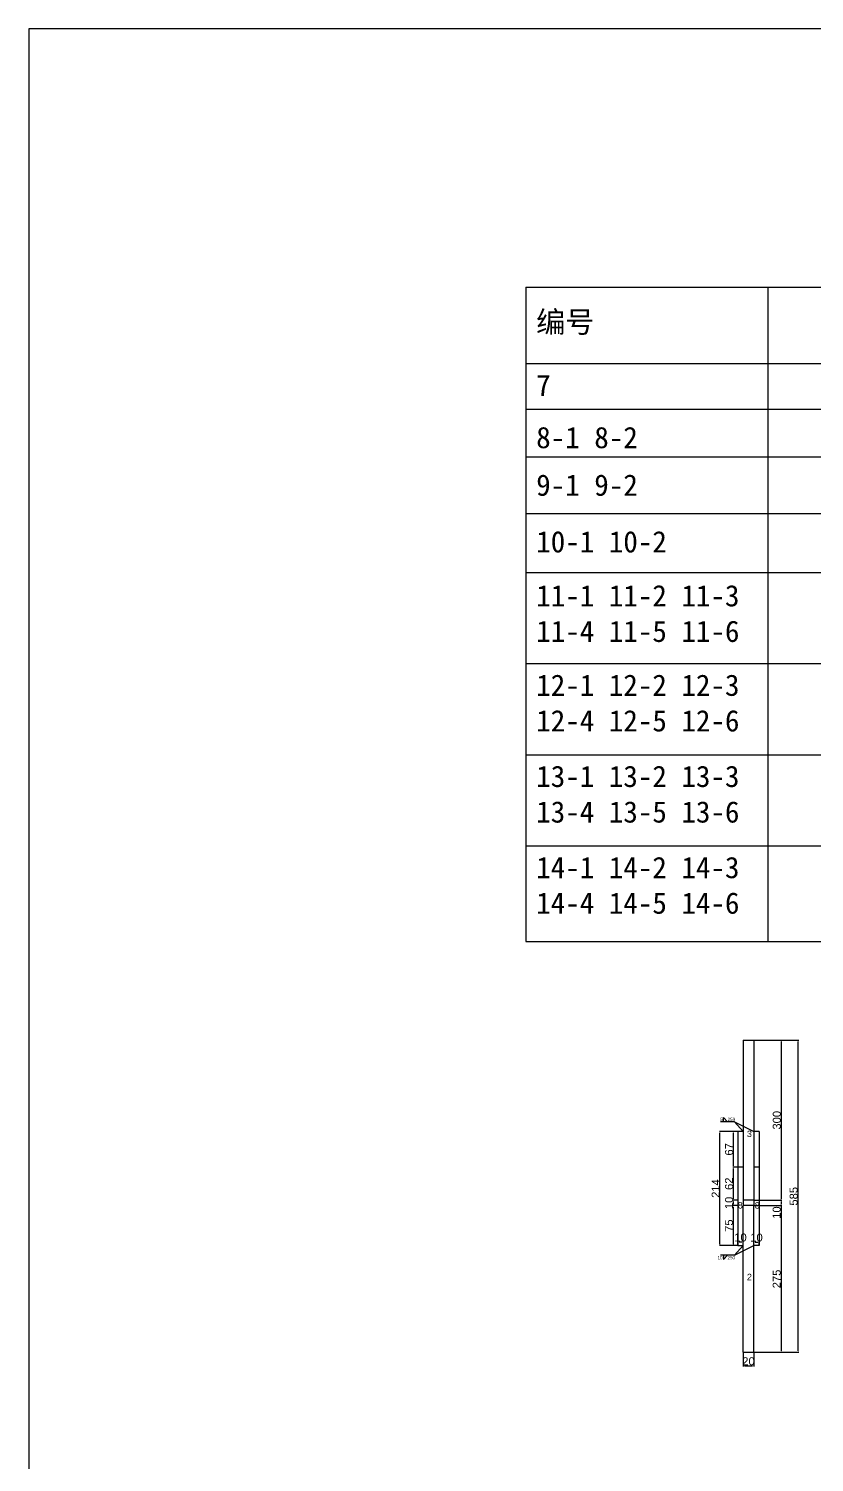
# Model space of a CAD drawing. Header units: millimetres. Extents: x 9380 to 24185, y -971 to 4358.
# Drawn here: x 14772 to 16244, y 1671 to 4358 of the extents above; entities that cross this region are included whole.
import ezdxf

# ---------------------------------------------------------------- set-up
doc = ezdxf.new("R2010")
doc.units = ezdxf.units.MM
doc.layers.add('尺寸标注', color=6, linetype='Continuous')
doc.layers.add('标号', color=4, linetype='Continuous')
doc.styles.get("Standard").update_dxf_attribs({"font": 'arial.ttf'})
doc.dimstyles.new('ISO-25-JHF', dxfattribs={"dimtxt": 15, "dimasz": 2.5, "dimexe": 1.25, "dimexo": 0.625, "dimtad": 1, "dimtxsty": 'Standard', "dimcen": 2.5, "dimadec": 0, "dimazin": 0, "dimtfac": 1, "dimtmove": 0, "dimatfit": 3, "dimfxl": 1, "dimarcsym": 0})

# ---------------------------------------------------------------- blocks, each defined once
blk = doc.blocks.new('*D1383')
at = {"layer": 'Defpoints', "color": 0, "transparency": 16777216}
for p in [(16111.1, 1876.9), (16131.1, 1876.9), (16131.1, 1851.7)]:
    blk.add_point(p, dxfattribs=at)
at = {"layer": '尺寸标注', "color": 0, "lineweight": -2, "transparency": 16777216}
for p, q in [((16111.1, 1876.3), (16111.1, 1850.5)), ((16131.1, 1876.3), (16131.1, 1850.5)), ((16113.6, 1851.7), (16128.6, 1851.7))]:
    blk.add_line(p, q, dxfattribs=at)
at = {"layer": '尺寸标注', "color": 0, "transparency": 16777216}
for points in [[(16113.6, 1852.2), (16113.6, 1851.3), (16111.1, 1851.7)], [(16128.6, 1852.2), (16128.6, 1851.3), (16131.1, 1851.7)]]:
    blk.add_solid(points, dxfattribs=at)
at = {"layer": '尺寸标注', "color": 0, "transparency": 16777216, "insert": (16121.1, 1860), "char_height": 15, "attachment_point": 5}
blk.add_mtext('20', dxfattribs=at)
blk = doc.blocks.new('*D1384')
at = {"layer": 'Defpoints', "color": 0, "transparency": 16777216}
for p in [(16101.1, 2076.9), (16111.1, 2083.8), (16111.1, 2076.9)]:
    blk.add_point(p, dxfattribs=at)
at = {"layer": '尺寸标注', "color": 0, "lineweight": -2, "transparency": 16777216}
for p, q in [((16101.1, 2077.6), (16101.1, 2085.1)), ((16103.6, 2083.8), (16108.6, 2083.8)), ((16111.1, 2077.6), (16111.1, 2085.1))]:
    blk.add_line(p, q, dxfattribs=at)
at = {"layer": '尺寸标注', "color": 0, "transparency": 16777216}
for points in [[(16103.6, 2084.2), (16103.6, 2083.4), (16101.1, 2083.8)], [(16108.6, 2084.2), (16108.6, 2083.4), (16111.1, 2083.8)]]:
    blk.add_solid(points, dxfattribs=at)
at = {"layer": '尺寸标注', "color": 0, "transparency": 16777216, "insert": (16106.1, 2092.1), "char_height": 15, "attachment_point": 5}
blk.add_mtext('10', dxfattribs=at)
blk = doc.blocks.new('*D1385')
at = {"layer": 'Defpoints', "color": 0, "transparency": 16777216}
for p in [(16131.1, 2076.9), (16141.1, 2083.6), (16141.1, 2076.9)]:
    blk.add_point(p, dxfattribs=at)
at = {"layer": '尺寸标注', "color": 0, "lineweight": -2, "transparency": 16777216}
for p, q in [((16131.1, 2077.6), (16131.1, 2084.9)), ((16133.6, 2083.6), (16138.6, 2083.6)), ((16141.1, 2077.6), (16141.1, 2084.9))]:
    blk.add_line(p, q, dxfattribs=at)
at = {"layer": '尺寸标注', "color": 0, "transparency": 16777216}
for points in [[(16133.6, 2084), (16133.6, 2083.2), (16131.1, 2083.6)], [(16138.6, 2084), (16138.6, 2083.2), (16141.1, 2083.6)]]:
    blk.add_solid(points, dxfattribs=at)
at = {"layer": '尺寸标注', "color": 0, "transparency": 16777216, "insert": (16136.1, 2091.9), "char_height": 15, "attachment_point": 5}
blk.add_mtext('10', dxfattribs=at)
blk = doc.blocks.new('*D1362')
at = {"layer": 'Defpoints', "color": 0, "transparency": 16777216}
for p in [(16131.1, 2461.9), (16131.1, 2161.9), (16182.5, 2161.9)]:
    blk.add_point(p, dxfattribs=at)
at = {"layer": '尺寸标注', "color": 0, "lineweight": -2, "transparency": 16777216}
for p, q in [((16131.7, 2461.9), (16183.8, 2461.9)), ((16182.5, 2459.4), (16182.5, 2164.4)), ((16131.7, 2161.9), (16183.8, 2161.9))]:
    blk.add_line(p, q, dxfattribs=at)
at = {"layer": '尺寸标注', "color": 0, "transparency": 16777216}
for points in [[(16182.1, 2459.4), (16182.9, 2459.4), (16182.5, 2461.9)], [(16182.1, 2164.4), (16182.9, 2164.4), (16182.5, 2161.9)]]:
    blk.add_solid(points, dxfattribs=at)
at = {"layer": '尺寸标注', "color": 0, "transparency": 16777216, "insert": (16174.2, 2311.9), "char_height": 15, "attachment_point": 5, "rotation": 90}
blk.add_mtext('300', dxfattribs=at)
blk = doc.blocks.new('*D1363')
at = {"layer": 'Defpoints', "color": 0, "transparency": 16777216}
for p in [(16182.3, 2151.9), (16182.5, 2161.9), (16182.5, 2151.9)]:
    blk.add_point(p, dxfattribs=at)
at = {"layer": '尺寸标注', "color": 0, "lineweight": -2, "transparency": 16777216}
for p, q in [((16181.9, 2161.9), (16181.1, 2161.9)), ((16181.9, 2151.9), (16181.1, 2151.9)), ((16182.3, 2159.4), (16182.3, 2154.4)), ((16182.3, 2151.9), (16182.3, 2128.2))]:
    blk.add_line(p, q, dxfattribs=at)
at = {"layer": '尺寸标注', "color": 0, "transparency": 16777216}
for points in [[(16181.9, 2159.4), (16182.7, 2159.4), (16182.3, 2161.9)], [(16181.9, 2154.4), (16182.7, 2154.4), (16182.3, 2151.9)]]:
    blk.add_solid(points, dxfattribs=at)
at = {"layer": '尺寸标注', "color": 0, "transparency": 16777216, "insert": (16174, 2138.8), "char_height": 15, "attachment_point": 5, "rotation": 90}
blk.add_mtext('10', dxfattribs=at)
blk = doc.blocks.new('*D1390')
at = {"layer": 'Defpoints', "color": 0, "transparency": 16777216}
for p in [(16131.1, 2461.9), (16214.1, 2461.9), (16131.1, 1876.9)]:
    blk.add_point(p, dxfattribs=at)
at = {"layer": '尺寸标注', "color": 0, "lineweight": -2, "transparency": 16777216}
for p, q in [((16131.7, 2461.9), (16215.3, 2461.9)), ((16214.1, 1879.4), (16214.1, 2459.4)), ((16131.7, 1876.9), (16215.3, 1876.9))]:
    blk.add_line(p, q, dxfattribs=at)
at = {"layer": '尺寸标注', "color": 0, "transparency": 16777216}
for points in [[(16213.6, 2459.4), (16214.5, 2459.4), (16214.1, 2461.9)], [(16213.6, 1879.4), (16214.5, 1879.4), (16214.1, 1876.9)]]:
    blk.add_solid(points, dxfattribs=at)
at = {"layer": '尺寸标注', "color": 0, "transparency": 16777216, "insert": (16205.8, 2169.4), "char_height": 15, "attachment_point": 5, "rotation": 90}
blk.add_mtext('585', dxfattribs=at)
blk = doc.blocks.new('*D1391')
at = {"layer": 'Defpoints', "color": 0, "transparency": 16777216}
for p in [(16131.1, 2151.9), (16131.1, 1876.9), (16182.3, 1876.9)]:
    blk.add_point(p, dxfattribs=at)
at = {"layer": '尺寸标注', "color": 0, "lineweight": -2, "transparency": 16777216}
for p, q in [((16131.7, 2151.9), (16183.5, 2151.9)), ((16182.3, 2149.4), (16182.3, 1879.4)), ((16131.7, 1876.9), (16183.5, 1876.9))]:
    blk.add_line(p, q, dxfattribs=at)
at = {"layer": '尺寸标注', "color": 0, "transparency": 16777216}
for points in [[(16181.9, 2149.4), (16182.7, 2149.4), (16182.3, 2151.9)], [(16181.9, 1879.4), (16182.7, 1879.4), (16182.3, 1876.9)]]:
    blk.add_solid(points, dxfattribs=at)
at = {"layer": '尺寸标注', "color": 0, "transparency": 16777216, "insert": (16174, 2014.4), "char_height": 15, "attachment_point": 5, "rotation": 90}
blk.add_mtext('275', dxfattribs=at)
blk = doc.blocks.new('*D1393')
at = {"layer": 'Defpoints', "color": 0, "transparency": 16777216}
for p in [(16092.7, 2151.9), (16101.1, 2151.9), (16101.1, 2076.9)]:
    blk.add_point(p, dxfattribs=at)
at = {"layer": '尺寸标注', "color": 0, "lineweight": -2, "transparency": 16777216}
for p, q in [((16100.4, 2151.9), (16091.5, 2151.9)), ((16092.7, 2079.4), (16092.7, 2149.4)), ((16100.4, 2076.9), (16091.5, 2076.9))]:
    blk.add_line(p, q, dxfattribs=at)
at = {"layer": '尺寸标注', "color": 0, "transparency": 16777216}
for points in [[(16092.3, 2149.4), (16093.1, 2149.4), (16092.7, 2151.9)], [(16092.3, 2079.4), (16093.1, 2079.4), (16092.7, 2076.9)]]:
    blk.add_solid(points, dxfattribs=at)
at = {"layer": '尺寸标注', "color": 0, "transparency": 16777216, "insert": (16084.5, 2114.4), "char_height": 15, "attachment_point": 5, "rotation": 90}
blk.add_mtext('75', dxfattribs=at)
blk = doc.blocks.new('*D1394')
at = {"layer": 'Defpoints', "color": 0, "transparency": 16777216}
for p in [(16092.9, 2223.9), (16101.1, 2223.9), (16101.1, 2161.9)]:
    blk.add_point(p, dxfattribs=at)
at = {"layer": '尺寸标注', "color": 0, "lineweight": -2, "transparency": 16777216}
for p, q in [((16100.4, 2223.9), (16091.7, 2223.9)), ((16092.9, 2164.4), (16092.9, 2221.4)), ((16100.4, 2161.9), (16091.7, 2161.9))]:
    blk.add_line(p, q, dxfattribs=at)
at = {"layer": '尺寸标注', "color": 0, "transparency": 16777216}
for points in [[(16092.5, 2221.4), (16093.4, 2221.4), (16092.9, 2223.9)], [(16092.5, 2164.4), (16093.4, 2164.4), (16092.9, 2161.9)]]:
    blk.add_solid(points, dxfattribs=at)
at = {"layer": '尺寸标注', "color": 0, "transparency": 16777216, "insert": (16084.7, 2192.9), "char_height": 15, "attachment_point": 5, "rotation": 90}
blk.add_mtext('62', dxfattribs=at)
blk = doc.blocks.new('*D1364')
at = {"layer": 'Defpoints', "color": 0, "transparency": 16777216}
for p in [(16092.9, 2161.9), (16101.1, 2161.9), (16101.1, 2151.9)]:
    blk.add_point(p, dxfattribs=at)
at = {"layer": '尺寸标注', "color": 0, "lineweight": -2, "transparency": 16777216}
for p, q in [((16100.4, 2161.9), (16091.7, 2161.9)), ((16100.4, 2151.9), (16091.7, 2151.9)), ((16092.9, 2154.4), (16092.9, 2159.4))]:
    blk.add_line(p, q, dxfattribs=at)
at = {"layer": '尺寸标注', "color": 0, "transparency": 16777216}
for points in [[(16092.5, 2159.4), (16093.4, 2159.4), (16092.9, 2161.9)], [(16092.5, 2154.4), (16093.4, 2154.4), (16092.9, 2151.9)]]:
    blk.add_solid(points, dxfattribs=at)
at = {"layer": '尺寸标注', "color": 0, "transparency": 16777216, "insert": (16084.7, 2156.9), "char_height": 15, "attachment_point": 5, "rotation": 90}
blk.add_mtext('10', dxfattribs=at)
blk = doc.blocks.new('*D1395')
at = {"layer": 'Defpoints', "color": 0, "transparency": 16777216}
for p in [(16092.9, 2290.9), (16101.1, 2290.9), (16101.1, 2223.9)]:
    blk.add_point(p, dxfattribs=at)
at = {"layer": '尺寸标注', "color": 0, "lineweight": -2, "transparency": 16777216}
for p, q in [((16100.4, 2290.9), (16091.7, 2290.9)), ((16092.9, 2226.4), (16092.9, 2288.4)), ((16100.4, 2223.9), (16091.7, 2223.9))]:
    blk.add_line(p, q, dxfattribs=at)
at = {"layer": '尺寸标注', "color": 0, "transparency": 16777216}
for points in [[(16092.5, 2288.4), (16093.4, 2288.4), (16092.9, 2290.9)], [(16092.5, 2226.4), (16093.4, 2226.4), (16092.9, 2223.9)]]:
    blk.add_solid(points, dxfattribs=at)
at = {"layer": '尺寸标注', "color": 0, "transparency": 16777216, "insert": (16084.7, 2257.4), "char_height": 15, "attachment_point": 5, "rotation": 90}
blk.add_mtext('67', dxfattribs=at)
blk = doc.blocks.new('*D1374')
at = {"layer": 'Defpoints', "color": 0, "transparency": 16777216}
for p in [(16067.7, 2290.9), (16101.1, 2290.9), (16101.1, 2076.9)]:
    blk.add_point(p, dxfattribs=at)
at = {"layer": '尺寸标注', "color": 0, "lineweight": -2, "transparency": 16777216}
for p, q in [((16100.4, 2290.9), (16066.5, 2290.9)), ((16067.7, 2079.4), (16067.7, 2288.4)), ((16100.4, 2076.9), (16066.5, 2076.9))]:
    blk.add_line(p, q, dxfattribs=at)
at = {"layer": '尺寸标注', "color": 0, "transparency": 16777216}
for points in [[(16067.3, 2288.4), (16068.2, 2288.4), (16067.7, 2290.9)], [(16067.3, 2079.4), (16068.2, 2079.4), (16067.7, 2076.9)]]:
    blk.add_solid(points, dxfattribs=at)
at = {"layer": '尺寸标注', "color": 0, "transparency": 16777216, "insert": (16059.6, 2183.9), "char_height": 15, "attachment_point": 5, "rotation": 90}
blk.add_mtext('214', dxfattribs=at)

msp = doc.modelspace()

# ---------------------------------------------------------------- linework, layer by layer
for p, q in [((14772.062, 4358.244), (14772.062, -971.491)), ((24184.578, 4358.244), (14772.062, 4358.244)), ((15704.07, 3873.347), (19268.374, 3873.347)), ((15704.07, 3873.347), (15704.07, 2646.871)), ((16157.096, 3873.347), (16157.096, 2646.871)), ((15704.07, 3730.388), (19268.374, 3730.388)), ((15704.07, 3644.858), (18507.479, 3644.858)), ((15704.07, 3555.651), (19268.374, 3555.651)), ((15704.07, 3449.453), (19268.374, 3449.453)), ((15704.07, 3339.007), (19268.374, 3339.007)), ((15704.07, 3168.111), (19268.374, 3168.111)), ((15704.07, 2997.215), (19268.374, 2997.215)), ((15704.07, 2826.319), (19268.374, 2826.319)), ((15704.07, 2646.871), (19268.374, 2646.871)), ((16111.059, 2461.937), (16131.059, 2461.937)), ((16111.059, 2461.937), (16111.059, 2161.937)), ((16131.059, 2461.937), (16131.059, 2161.937)), ((16101.059, 2290.924), (16101.059, 2076.937)), ((16111.059, 2290.924), (16101.059, 2290.924)), ((16141.059, 2290.924), (16131.059, 2290.924)), ((16141.059, 2290.924), (16141.059, 2076.937)), ((16111.059, 2223.937), (16101.059, 2223.937)), ((16141.059, 2223.937), (16131.059, 2223.937)), ((16131.059, 2161.937), (16111.059, 2161.937)), ((16111.059, 2161.937), (16111.059, 2151.937)), ((16131.059, 2151.937), (16111.059, 2151.937)), ((16111.059, 1876.937), (16111.059, 2151.937)), ((16131.059, 2161.937), (16131.059, 2151.937)), ((16131.059, 1876.937), (16131.059, 2151.937)), ((16101.059, 2076.937), (16111.059, 2076.937)), ((16141.059, 2076.937), (16131.059, 2076.937)), ((16111.059, 1876.937), (16131.059, 1876.937))]:
    msp.add_line(p, q)
at = {"layer": '尺寸标注'}
for p, q in [((16074.555, 2309.114), (16074.555, 2316.879)), ((16074.555, 2316.879), (16081.786, 2309.114)), ((16094.668, 2309.114), (16068.905, 2309.114)), ((16111.059, 2290.924), (16094.668, 2309.114)), ((16094.668, 2309.114), (16131.059, 2290.924)), ((16111.059, 2076.937), (16094.668, 2058.747)), ((16094.668, 2058.747), (16131.059, 2076.937)), ((16094.668, 2058.747), (16068.905, 2058.747)), ((16074.555, 2058.747), (16074.555, 2050.983)), ((16074.555, 2050.983), (16081.786, 2058.747))]:
    msp.add_line(p, q, dxfattribs=at)

# ---------------------------------------------------------------- texts
at = {"char_height": 40, "attachment_point": 1}
for s, insert in [('{\\fSimSun|b0|i0|c134|p2;编号} ', (15723.232, 3828.464)), ('{\\fSimSun|b0|i0|c134|p2;7} ', (15723.232, 3709.522)), ('{\\fSimSun|b0|i0|c134|p2;8-1 8-2\\P} ', (15723.232, 3611.82)), ('{\\fSimSun|b0|i0|c134|p2;9-1 9-2\\P} ', (15723.232, 3522.613)), ('{\\fSimSun|b0|i0|c134|p2;10-1 10-2\\P} ', (15723.232, 3416.415)), ('{\\fSimSun|b0|i0|c134|p2;11-1 11-2 11-3\\P11-4 11-5 11-6}', (15723.232, 3315.242)), ('{\\fSimSun|b0|i0|c134|p2;12-1 12-2 12-3\\P12-4 12-5 12-6}', (15723.232, 3147.509)), ('{\\fSimSun|b0|i0|c134|p2;13-1 13-2 13-3\\P13-4 13-5 13-6}', (15723.232, 2976.613)), ('{\\fSimSun|b0|i0|c134|p2;14-1 14-2 14-3\\P14-4 14-5 14-6}', (15723.232, 2805.718))]:
    msp.add_mtext_dynamic_manual_height_columns(s, width=1384.86359, gutter_width=12.5, heights=[0], dxfattribs=dict(at, insert=insert))
at = {"layer": '尺寸标注', "char_height": 6}
for s, insert, attachment_point in [('5    259', (16068.085, 2316.631), 1), ('\\pt0;10    250', (16063.213, 2051.23), 7)]:
    msp.add_mtext_dynamic_manual_height_columns(s, width=68.30832, gutter_width=12.5, heights=[0], dxfattribs=dict(at, insert=insert, attachment_point=attachment_point))
at = {"layer": '标号', "char_height": 12, "attachment_point": 7}
for s, insert in [('3', (16118.195, 2280.226)), ('8 ', (16101.059, 2146.29)), ('8 ', (16132.88, 2146.189)), ('2 ', (16118.195, 2012.053))]:
    msp.add_mtext_dynamic_manual_height_columns(s, width=70.10425, gutter_width=12.5, heights=[0], dxfattribs=dict(at, insert=insert))

# ---------------------------------------------------------------- dimensions: what is measured, and where the dimension line sits
at = {"layer": '尺寸标注'}
for p1, p2, distance, picture, middle in [((16131.059, 2461.937), (16131.059, 2161.937), 51.469, '*D1362', (16174.239, 2311.937)), ((16131.059, 1876.937), (16131.059, 2461.937), -82.995, '*D1390', (16205.771, 2169.437)), ((16101.059, 2161.937), (16101.059, 2223.937), 8.118, '*D1394', (16084.657, 2192.937)), ((16101.059, 2076.937), (16101.059, 2151.937), 8.327, '*D1393', (16084.48, 2114.437)), ((16131.059, 2151.937), (16131.059, 1876.937), 51.227, '*D1391', (16174.002, 2014.437)), ((16182.528, 2161.937), (16182.528, 2151.937), -0.208, '*D1363', (16174.036, 2138.8))]:
    dim = msp.add_aligned_dim(p1=p1, p2=p2, distance=distance, dimstyle='ISO-25-JHF', dxfattribs=at)
    dim.commit()
    dim.dimension.update_dxf_attribs({"geometry": picture, "text_midpoint": middle})
for p1, distance, text, picture, middle in [((16101.059, 2076.937), 33.315, '214', '*D1374', (16059.588, 2183.931)), ((16101.059, 2223.937), 8.118, '67', '*D1395', (16084.657, 2257.431))]:
    dim = msp.add_aligned_dim(p1=p1, p2=(16101.059, 2290.924), distance=distance, text=text, dimstyle='ISO-25-JHF', dxfattribs=at)
    dim.commit()
    dim.dimension.update_dxf_attribs({"geometry": picture, "text_midpoint": middle})
for base, p1, p2, angle, picture, middle in [((16092.941, 2161.937), (16101.059, 2151.937), (16101.059, 2161.937), 90, '*D1364', (16092.941, 2156.937)), ((16111.059, 2083.82), (16101.059, 2076.937), (16111.059, 2076.937), 0, '*D1384', (16106.059, 2083.82)), ((16141.059, 2083.606), (16131.059, 2076.937), (16141.059, 2076.937), 0, '*D1385', (16136.059, 2083.606)), ((16131.059, 1851.739), (16111.059, 1876.937), (16131.059, 1876.937), 0, '*D1383', (16121.059, 1851.739))]:
    dim = msp.add_linear_dim(base=base, p1=p1, p2=p2, angle=angle, dimstyle='ISO-25-JHF', dxfattribs=at)
    dim.commit()
    dim.dimension.update_dxf_attribs({"geometry": picture, "text_midpoint": middle, "dimtype": 161})

doc.saveas('drawing.dxf')
